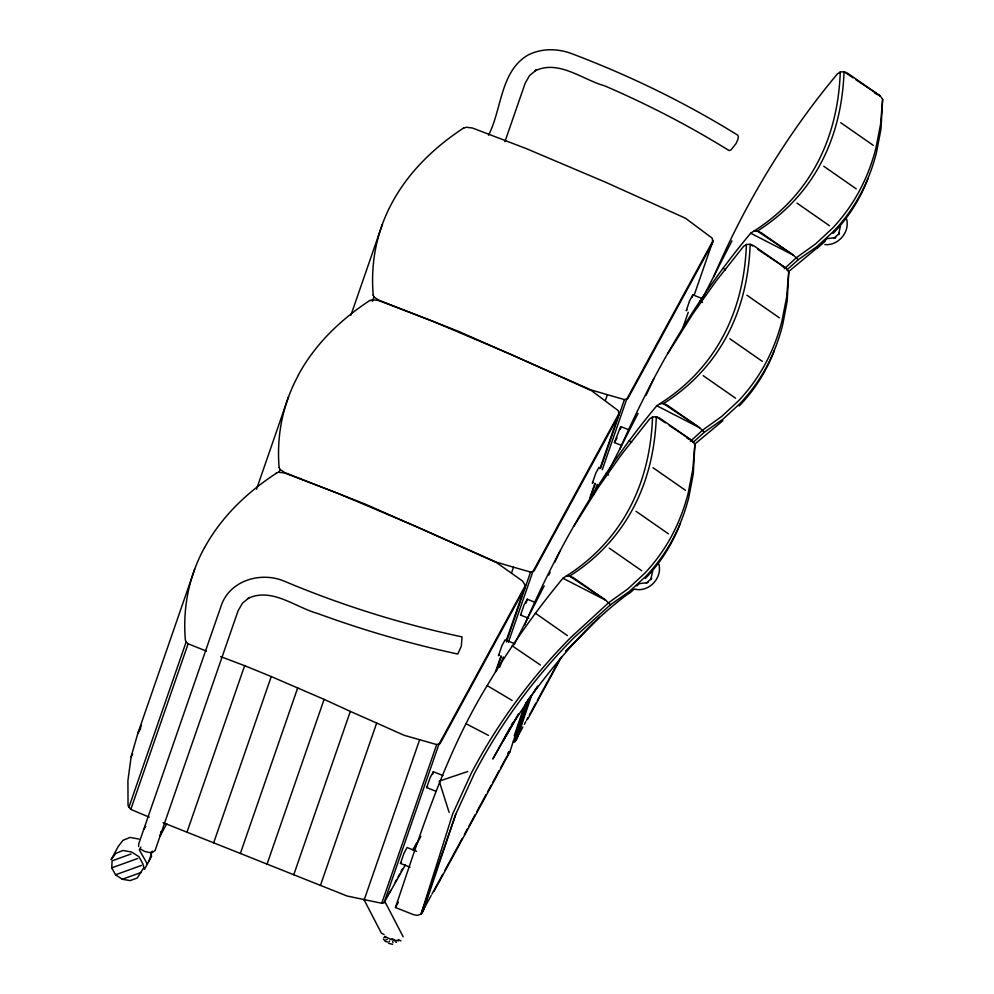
<?xml version="1.0" encoding="UTF-8"?>
<svg xmlns="http://www.w3.org/2000/svg" width="994" height="994" viewBox="0 0 994 994"><rect width="100%" height="100%" fill="white"/><g stroke="black" fill="none" stroke-linecap="round" stroke-linejoin="round"><path stroke-width="1.49" d="M138.663 846.515L138.675 844.018L221.674 604.364C230.881 580.011 261.211 571.575 283.986 581.055C341.389 605.271 401.091 623.909 462.011 636.881L461.34 646.088L457.799 654.04C410.149 643.864 363.257 630.233 317.521 613.447C295.243 607.284 271.474 586.833 247.605 598.624M143.708 867.849L137.209 878.025L130.115 880.585L122.287 879.255L115.552 874.782L111.738 867.861L112.098 860.829L131.034 853.995M694.905 444.268L692.806 469.454L688.134 493.359A626.319 329.921 36.8 0 1 644.547 573.463L627.736 589.032L608.738 602.612L570.941 637.34A784.415 664.849 28.6 0 0 471.293 773.22L452.618 814.086L421.058 914.095L417.592 915.35L413.666 914.741L395.463 907.497C421.133 831.618 445.063 754.384 487.159 685.599C509.686 647.951 534.946 612.031 562.939 578.247L565.847 576.334A631.289 332.53 36.8 0 0 652.536 417.008L656.301 416.784L659.954 418.288L692.433 440.901L694.905 444.268L693.278 473.865L688.792 497.41A608.253 320.403 36.8 0 1 645.827 576.346L629.214 591.579L610.453 604.75L574.035 637.626A784.415 664.849 28.6 0 0 474.387 773.506L455.712 814.372L421.058 914.095L423.133 911.336L455.712 814.372M667.719 353.765L692.756 314.005L715.891 281.339L743.512 246.413L746.407 244.499L750.172 244.275L753.825 245.779L786.304 268.392L788.776 271.76L786.676 296.945L782.005 320.851A626.319 329.921 36.8 0 1 738.418 400.955L721.607 416.523L702.609 430.104L690.383 441.336M713.655 276.817C744.904 203.671 786.366 134.985 837.383 73.904L840.278 71.99L844.03 71.767L847.696 73.283L880.175 95.884L882.635 99.263L880.547 124.449L875.876 148.342A626.319 329.921 36.8 0 1 832.276 228.446L815.478 244.015L796.48 257.595L784.254 268.84M652.723 571.115L650.722 579.614L651.704 578.197L646.386 583.18M840.464 226.098L838.464 234.609L839.445 233.18L834.128 238.162L835.768 237.541L827.617 238.572M194.675 569.251L137.756 733.622L131.158 756.633L127.915 780.663L128.04 805.587L130.786 809.402L149.249 817.155M161.04 831.431L160.096 835.966L166.781 823.703M410.013 867.203L400.458 863.388L403.937 853.337L407.105 847.509L416.66 851.324M436.254 791.398L426.699 787.583L430.178 777.532L433.359 771.704L442.914 775.519M432.638 774.251L433.359 771.704M528.758 618.343L520.57 615.075L524.049 605.023L527.23 599.196L535.418 602.463M526.137 603.023L527.23 599.196M621.262 445.287L614.441 442.566L620.231 427.532L621.088 426.699L629.289 429.955M620.368 429.234L621.088 426.699M692.122 297.392L692.843 294.845L702.398 298.647M525.602 703.901L509.823 752.011L507.76 754.781L508.679 751.824M512.618 742.431L514.929 741.599L527.926 700.41M531.815 694.744L517.004 738.828L514.929 741.599L530.224 697.589M507.76 754.781L508.742 751.862M514.184 735.858L523.589 708.2M128.822 807.526L186.151 641.95L185.344 640.086A589.318 306.537 16.1 0 1 204.528 547.532M130.786 809.402L188.139 643.764L186.151 641.95M256.527 489.197L288.546 396.743M279.016 472.374L280.022 469.441L279.215 467.578M148.864 861.276L152.368 851.162M350.907 315.222L382.417 224.234M186.971 832.189L244.636 665.669L220.593 656.599M372.377 301.331L373.893 296.933L373.085 295.069M213.673 842.825L271.25 676.566L244.636 665.669M488.539 135.196C501.92 109.265 500.144 71.382 527.988 55.055C541.444 48.209 557.075 48.358 571.103 53.427C629.09 75.246 685.052 102.494 737.71 135.159L738.405 136.638L737.772 139.781L735.945 143.745L730.938 149.97L729.074 150.554C689.314 125.853 647.603 104.37 604.625 85.819C582.36 79.657 558.578 59.205 534.71 70.984L536.524 69.841L529.541 75.569L525.155 83.272L504.915 141.72M240.362 853.473L297.678 687.96M267.063 864.109L324.106 699.366L271.25 676.566M293.752 874.757L350.323 711.393L324.106 699.366M320.453 885.393L376.676 723.048L350.323 711.393M364.177 899.905L419.654 739.71L436.689 744.581L440.118 743.587L525.043 587.516L525.379 585.466L522.583 581.068L496.64 562.679L417.778 527.218L338.308 493.533L284.657 473.007L278.494 472.249L276.245 473.045M163.091 822.672L347.154 896.029L381.746 903.273L436.689 744.581M381.746 903.273L384.057 902.726L438.876 744.419L525.379 585.466L506.592 639.701M511.5 573.029L513.513 567.201L530.56 572.072L533.989 571.09L618.914 415.007L618.367 410.708L591.604 390.741L511.649 354.709L432.179 321.025L378.528 300.499L372.365 299.741L370.116 300.536M495.434 671.944L501.013 655.816M496.279 671.074L501.324 656.512M506.368 641.962L530.56 572.072M499.758 667.185L503.312 656.922M508.381 642.273L532.747 571.91L619.25 412.957L599.954 468.659M514.072 644.646L544.203 585.876M524.907 624.729L525.913 621.834C559.771 544.451 602.463 470.609 656.81 405.738L659.718 403.825A631.289 332.53 36.8 0 0 746.407 244.499M605.371 400.52L607.384 394.693L624.431 399.576L627.86 398.582L712.785 242.499L712.238 238.2L685.475 218.233L605.52 182.2L526.05 148.516L472.386 127.99L466.236 127.244L463.987 128.027M589.802 497.969L594.884 483.308M590.66 497.112L595.195 484.003M600.736 468L624.431 399.576M593.629 494.677L597.183 484.426M602.252 469.764L626.618 399.402L713.12 240.449L694.334 294.684M607.943 472.138L638.061 413.367M683.164 326.927L688.246 312.278M701.814 299.641L731.932 240.859M141.471 725.434L137.756 733.622L140.639 728.329M617.038 437.994L614.441 442.566M548.812 575.041L550.117 572.246M554.702 562.442L559.945 551.248M619.784 449.325C653.642 371.942 696.334 298.101 750.681 233.23L753.589 231.316A631.289 332.53 36.8 0 0 840.278 71.99M645.951 395.537L653.816 378.739M509.91 727.881L492.813 759.043L517.924 715.183M511.351 725.135L512.792 722.389M131.158 756.633L132.649 753.899M140.825 847.124L139.334 849.87L147.373 864.034M389.238 893.221L390.717 890.5M395.152 882.349L396.631 879.628M398.109 876.907L399.588 874.198M401.067 871.477L402.545 868.756M412.895 849.733L416.585 842.949M405.366 864.879L384.057 902.726M413.492 849.945L420.884 836.376M395.463 907.497L398.358 902.179M389.188 941.765L389.685 940.846M421.058 914.095L431.172 895.507M431.893 894.19L442.74 874.273M444.902 870.284L462.235 838.427M464.409 834.438L467.304 829.133M468.746 826.474L475.244 814.521M476.685 811.874L486.078 794.604M487.532 791.957L491.135 785.31M492.589 782.663L499.087 770.71M500.529 768.051L507.039 756.111M514.929 741.599L522.881 726.987M524.323 724.328L525.764 721.681M526.485 720.352L527.938 717.693M529.38 715.034L535.878 703.093M537.332 700.435L547.446 681.847M548.166 680.517L559.721 659.283M433.968 891.419L509.823 752.011M527.839 718.91L561.709 656.649M518.781 713.742L503.449 740.232L514.817 720.513L537.878 686.096L533.467 692.408M573.849 526.273L598.885 486.513L622.02 453.848L649.641 418.921L652.536 417.008M143.72 829.443L145.795 826.337M531.703 694.93L525.515 703.764C555.112 662.687 587.864 623.313 628.978 593.232M593.542 622.778L565.611 651.455L599.32 617.262M692.843 294.845L689.674 300.673L686.195 310.724L687.053 309.892M598.972 467.354L595.804 473.181L592.325 483.221L593.182 482.401M520.57 615.075L521.44 614.242M499.311 654.897L498.454 655.729L501.933 645.678L505.101 639.85L514.656 643.665M426.699 787.583L427.569 786.751M400.458 863.388L401.315 862.556M833.568 231.341L816.956 246.562L798.194 259.745L786.813 270.008M692.942 442.516L704.324 432.241L723.085 419.07L739.698 403.85A608.253 320.403 36.8 0 0 782.651 324.901L787.149 301.356L788.776 271.76M819.056 245.767L826.747 238.982M816.981 248.475L825.032 241.38M628.009 593.679L631.314 590.784M636.806 585.938L639.005 584M629.239 593.48L633.849 589.43M788.366 271.847L816.72 248.227M694.495 444.355L722.849 420.735M249.419 597.469L242.437 603.209L238.051 610.9L155.064 850.553L152.84 852.169L149.025 852.492L144.627 851.411L140.837 849.224M111.738 867.861L137.768 858.468M115.552 874.782L141.583 865.389M122.287 879.255L141.21 872.434M467.789 771.493L439.211 781.147L449.114 812.359M385.809 939.815L387.151 939.392M648.026 582.559L639.875 583.577M753.589 231.316L757.341 231.093L761.006 232.596L793.473 255.209L798.194 259.745M659.718 403.825L663.47 403.589L667.136 405.105L699.602 427.718L704.324 432.241M565.847 576.334L569.599 576.098L573.265 577.613L605.731 600.227L610.453 604.75M824.896 244.586C838.141 245.878 850.143 232.124 846.59 219.015M383.87 937.417L385.697 937.591M138.911 839.073L130.177 837.395L122.945 840.34L118.211 846.54L111.104 859.599L115.851 853.399L123.082 850.442L131.817 852.119L138.998 856.778L142.788 863.699L144.503 869.315L151.597 856.256L150.74 853.461M634.557 589.032C648.498 592.896 662.749 577.961 658.848 564.02M387.933 942.051L385.262 941.393L383.324 938.995M388.629 943.343L392.543 944.3M607.384 394.693L590.709 389.81L458.979 331.549L378.726 300.126L373.893 296.933M513.513 567.201L496.838 562.318L365.109 504.057L284.856 472.635L280.022 469.441M419.654 739.71L404.123 735.299L376.676 723.048M206.491 651.157L188.139 643.764M396.631 940.274L398.457 940.995M874.645 93.051L880.175 95.884L855.648 79.52M750.681 233.23L793.473 255.209L757.341 231.093A631.289 332.53 36.8 0 0 844.03 71.767L853.076 77.793M782.154 266.268L786.304 268.392L757.913 249.444M656.81 405.738L699.602 427.718L663.47 403.589A631.289 332.53 36.8 0 0 750.172 244.275L752.744 245.99M686.904 438.068L692.433 440.901L669.198 425.395M562.939 578.247L605.731 600.227L569.599 576.098A631.289 332.53 36.8 0 0 656.301 416.784L665.334 422.81M466.074 723.756L488.476 735.398M398.259 939.504L400.917 940.896M384.007 934.484L381.348 933.093L363.841 899.346M391.971 938.659L395.96 940.759L390.033 939.057L384.678 936.261M487.159 685.599L512.121 700.422M699.925 300.822L702.485 302.561M606.054 473.33L608.614 475.07M512.183 645.839L540.338 664.949M840.75 122.697L873.229 145.31M823.74 166.246L856.219 188.86M796.989 203.111L829.468 225.725M746.879 295.206L779.358 317.819M729.869 338.755L762.348 361.369M703.118 375.62L735.597 398.234M653.008 467.714L685.487 490.328M635.998 511.264L668.477 533.877M609.247 548.129L641.726 570.742M723.06 268.156L725.533 269.883M629.202 440.665L631.662 442.392M535.331 613.174L567.437 635.613M395.152 941.355L396.482 942.436M384.951 901.682L403.154 936.77M392.605 941.566L393.09 942.722M882.635 99.263L881.007 128.847L876.522 152.405A608.253 320.403 36.8 0 1 833.568 231.341M204.615 547.557A589.318 308.065 16 0 1 276.469 473.169M298.349 375.011A589.318 308.252 16.1 0 1 369.917 300.424M279.09 467.553A589.318 306.562 16 0 1 298.486 375.049M373.197 295.094A589.318 306.537 16.1 0 1 392.208 202.503A589.318 308.252 16.1 0 1 463.788 127.915M680.368 523.316A576.172 303.505 36.8 0 1 645.354 578.446M774.239 350.807A576.172 303.505 36.8 0 1 739.225 405.937M868.11 178.299A576.172 303.505 36.8 0 1 833.096 233.428"/></g></svg>
